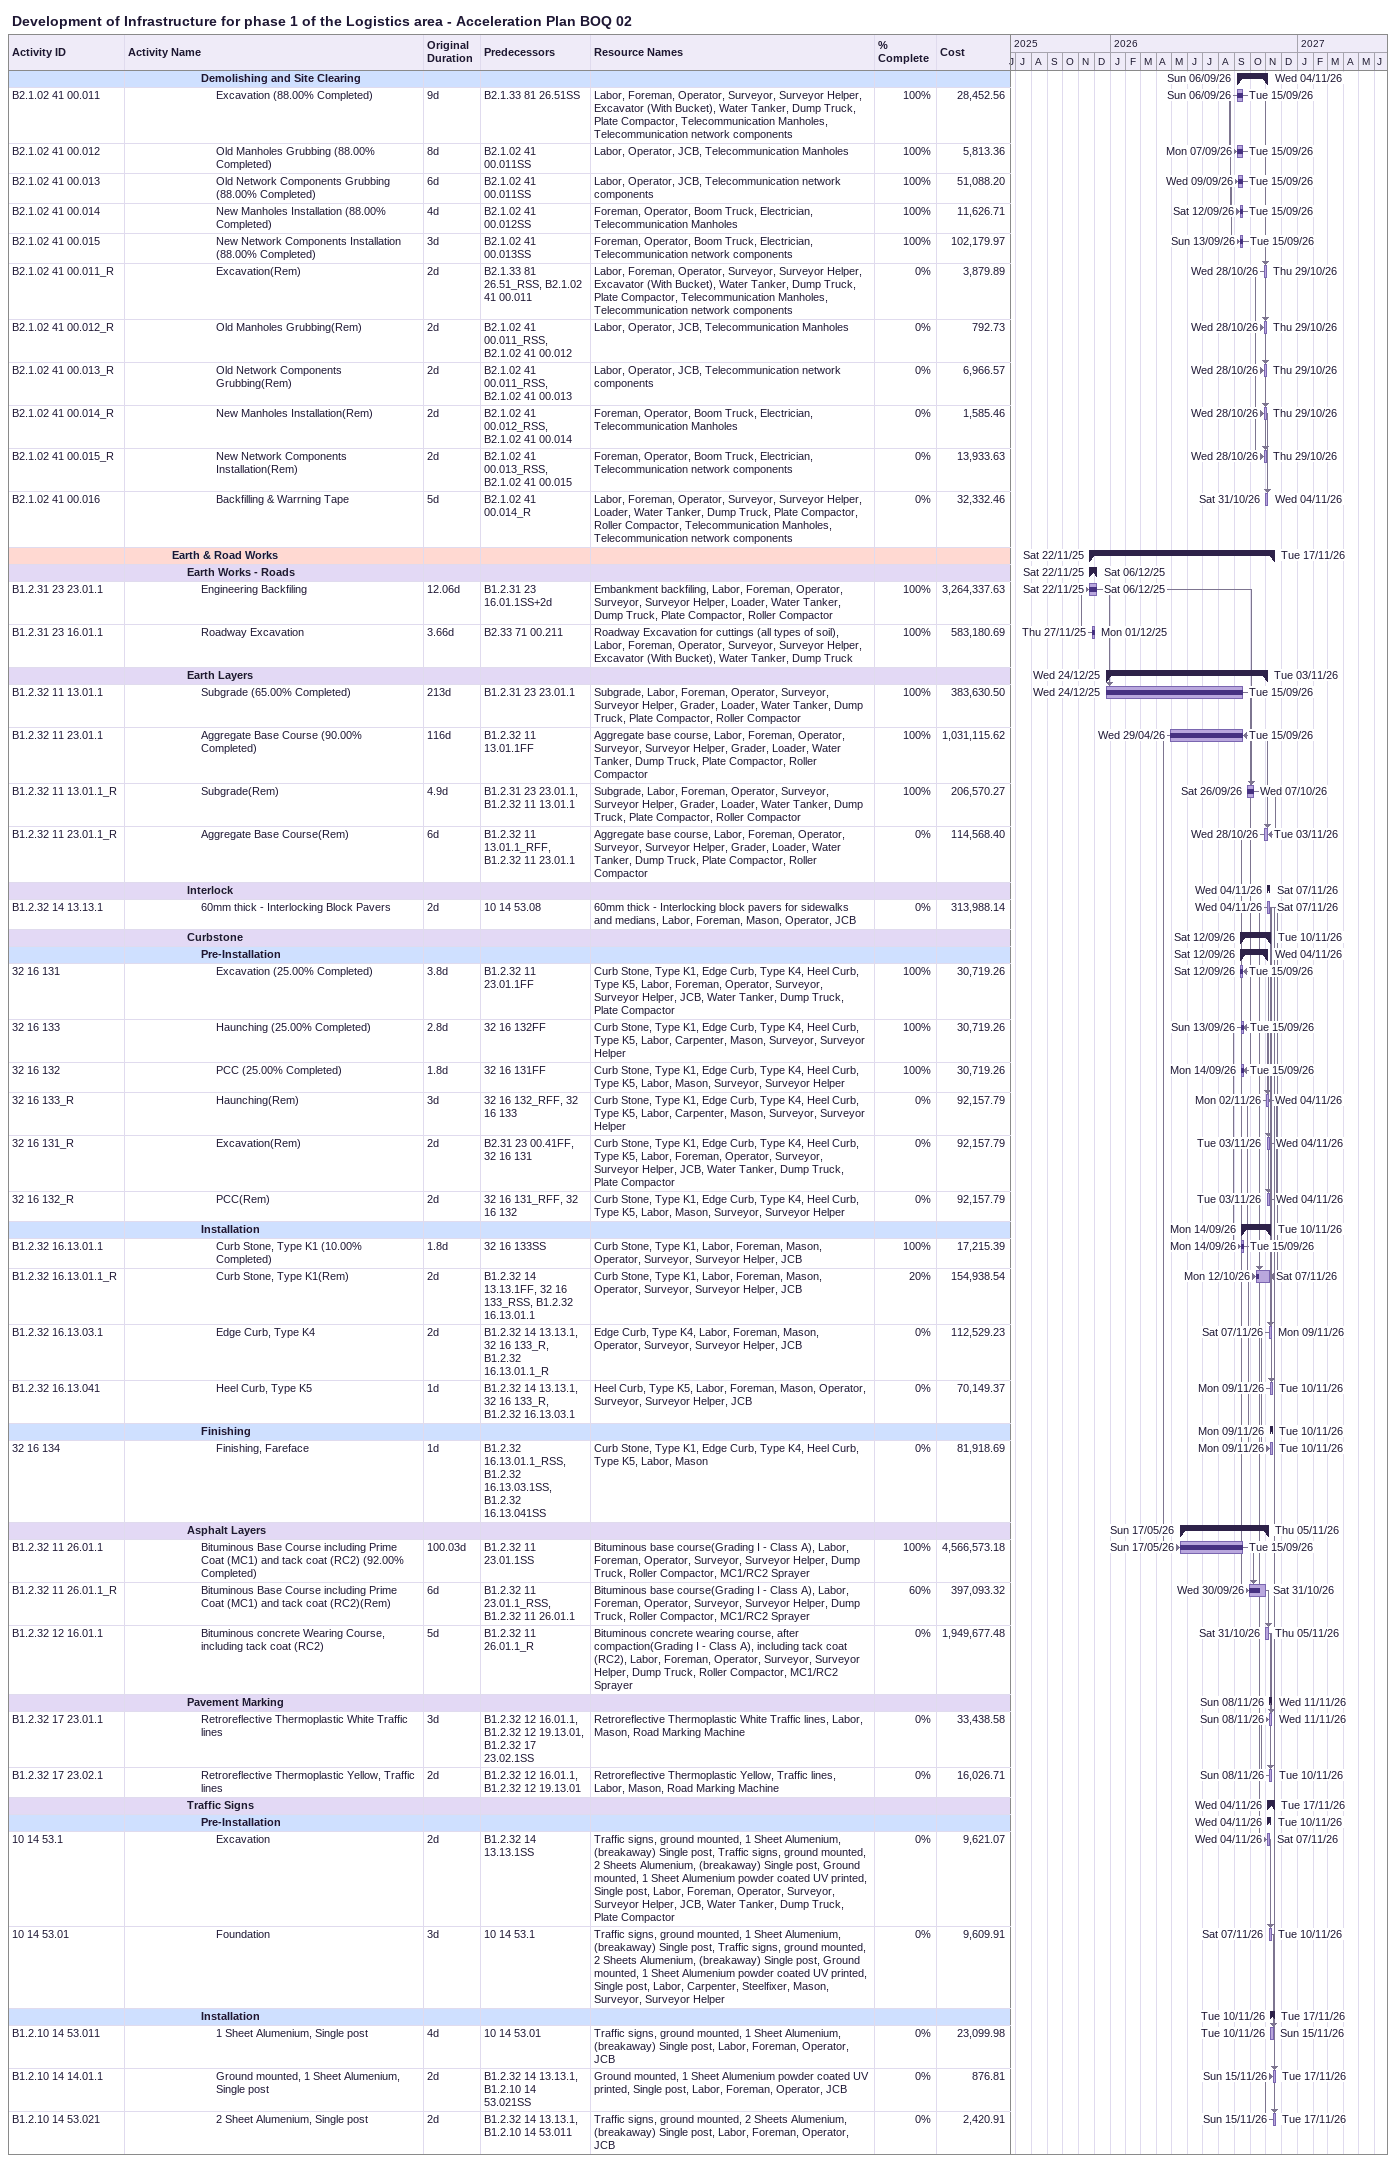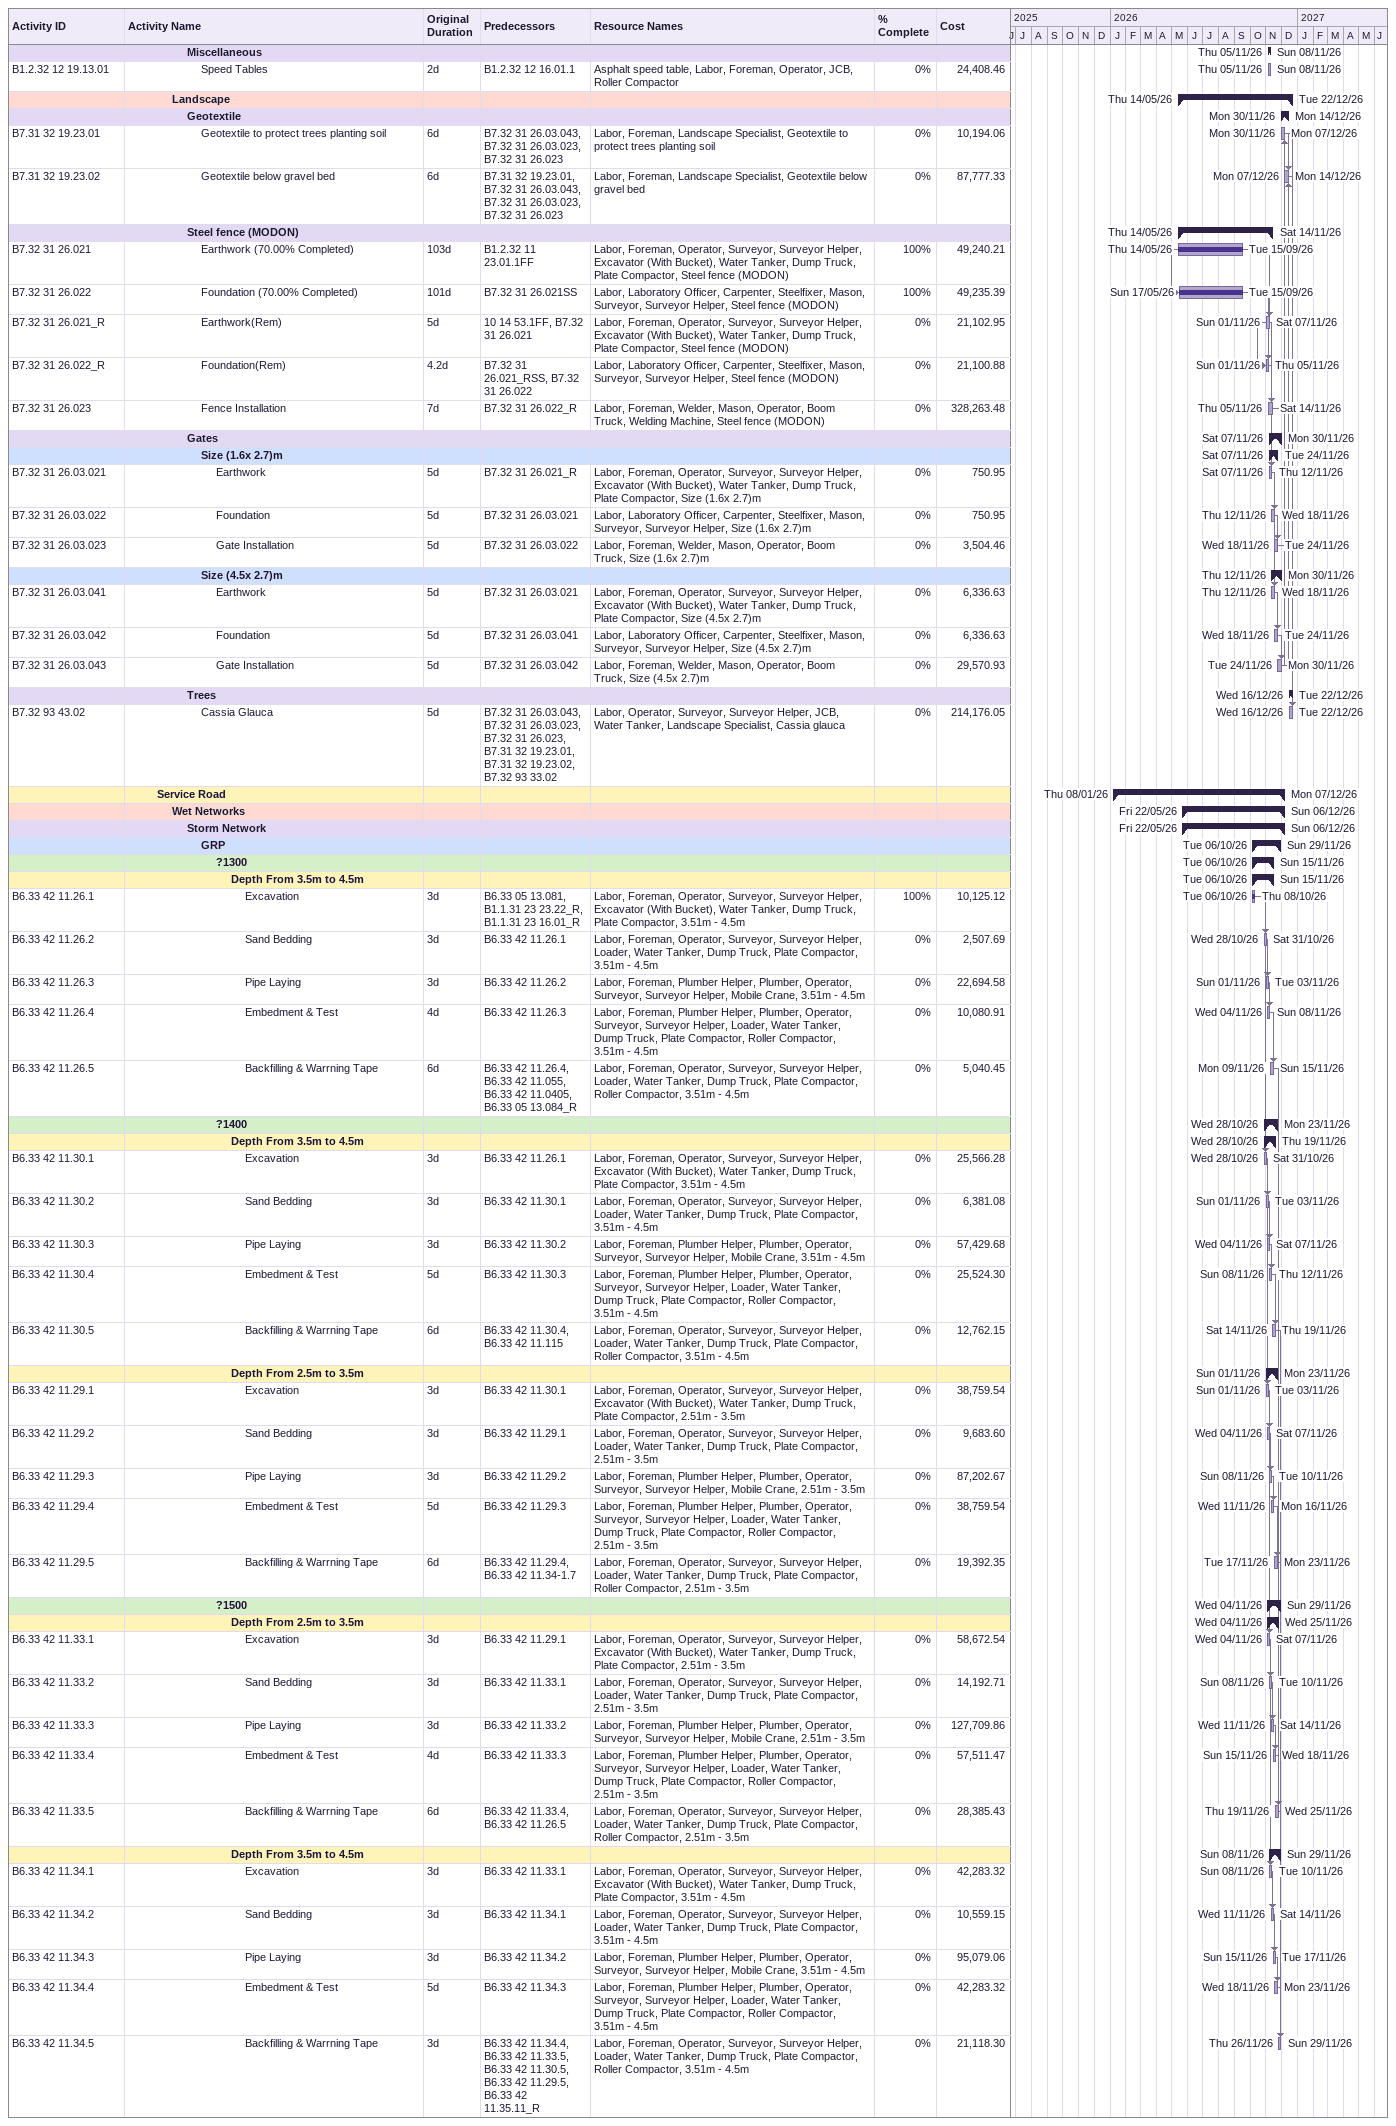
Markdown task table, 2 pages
Development of Infrastructure for phase 1 of the Logistics area - Acceleration Plan BOQ 02

| ID | Level | Task | Original duration | Start | Finish | Predecessors | Resources | % complete | Cost |
|---|---|---|---|---|---|---|---|---|---|
|  | 6 | **Demolishing and Site Clearing** |  | 2026-09-06 | 2026-11-04 |  |  |  |  |
| B2.1.02 41 00.011 | 7 | Excavation (88.00% Completed) | 9d | 2026-09-06 | 2026-09-15 | B2.1.33 81 26.51SS | Labor, Foreman, Operator, Surveyor, Surveyor Helper, Excavator (With Bucket), Water Tanker, Dump Truck, Plate Compactor, Telecommunication Manholes, Telecommunication network components | 100 | 28452.56 |
| B2.1.02 41 00.012 | 7 | Old Manholes Grubbing (88.00% Completed) | 8d | 2026-09-07 | 2026-09-15 | B2.1.02 41 00.011SS | Labor, Operator, JCB, Telecommunication Manholes | 100 | 5813.36 |
| B2.1.02 41 00.013 | 7 | Old Network Components Grubbing (88.00% Completed) | 6d | 2026-09-09 | 2026-09-15 | B2.1.02 41 00.011SS | Labor, Operator, JCB, Telecommunication network components | 100 | 51088.20 |
| B2.1.02 41 00.014 | 7 | New Manholes Installation (88.00% Completed) | 4d | 2026-09-12 | 2026-09-15 | B2.1.02 41 00.012SS | Foreman, Operator, Boom Truck, Electrician, Telecommunication Manholes | 100 | 11626.71 |
| B2.1.02 41 00.015 | 7 | New Network Components Installation (88.00% Completed) | 3d | 2026-09-13 | 2026-09-15 | B2.1.02 41 00.013SS | Foreman, Operator, Boom Truck, Electrician, Telecommunication network components | 100 | 102179.97 |
| B2.1.02 41 00.011_R | 7 | Excavation(Rem) | 2d | 2026-10-28 | 2026-10-29 | B2.1.33 81 26.51_RSS, B2.1.02 41 00.011 | Labor, Foreman, Operator, Surveyor, Surveyor Helper, Excavator (With Bucket), Water Tanker, Dump Truck, Plate Compactor, Telecommunication Manholes, Telecommunication network components | 0 | 3879.89 |
| B2.1.02 41 00.012_R | 7 | Old Manholes Grubbing(Rem) | 2d | 2026-10-28 | 2026-10-29 | B2.1.02 41 00.011_RSS, B2.1.02 41 00.012 | Labor, Operator, JCB, Telecommunication Manholes | 0 | 792.73 |
| B2.1.02 41 00.013_R | 7 | Old Network Components Grubbing(Rem) | 2d | 2026-10-28 | 2026-10-29 | B2.1.02 41 00.011_RSS, B2.1.02 41 00.013 | Labor, Operator, JCB, Telecommunication network components | 0 | 6966.57 |
| B2.1.02 41 00.014_R | 7 | New Manholes Installation(Rem) | 2d | 2026-10-28 | 2026-10-29 | B2.1.02 41 00.012_RSS, B2.1.02 41 00.014 | Foreman, Operator, Boom Truck, Electrician, Telecommunication Manholes | 0 | 1585.46 |
| B2.1.02 41 00.015_R | 7 | New Network Components Installation(Rem) | 2d | 2026-10-28 | 2026-10-29 | B2.1.02 41 00.013_RSS, B2.1.02 41 00.015 | Foreman, Operator, Boom Truck, Electrician, Telecommunication network components | 0 | 13933.63 |
| B2.1.02 41 00.016 | 7 | Backfilling & Warrning Tape | 5d | 2026-10-31 | 2026-11-04 | B2.1.02 41 00.014_R | Labor, Foreman, Operator, Surveyor, Surveyor Helper, Loader, Water Tanker, Dump Truck, Plate Compactor, Roller Compactor, Telecommunication Manholes, Telecommunication network components | 0 | 32332.46 |
|  | 4 | **Earth & Road Works** |  | 2025-11-22 | 2026-11-17 |  |  |  |  |
|  | 5 | **Earth Works - Roads** |  | 2025-11-22 | 2025-12-06 |  |  |  |  |
| B1.2.31 23 23.01.1 | 6 | Engineering Backfiling | 12.06d | 2025-11-22 | 2025-12-06 | B1.2.31 23 16.01.1SS+2d | Embankment backfiling, Labor, Foreman, Operator, Surveyor, Surveyor Helper, Loader, Water Tanker, Dump Truck, Plate Compactor, Roller Compactor | 100 | 3264337.63 |
| B1.2.31 23 16.01.1 | 6 | Roadway Excavation | 3.66d | 2025-11-27 | 2025-12-01 | B2.33 71 00.211 | Roadway Excavation for cuttings (all types of soil), Labor, Foreman, Operator, Surveyor, Surveyor Helper, Excavator (With Bucket), Water Tanker, Dump Truck | 100 | 583180.69 |
|  | 5 | **Earth Layers** |  | 2025-12-24 | 2026-11-03 |  |  |  |  |
| B1.2.32 11 13.01.1 | 6 | Subgrade (65.00% Completed) | 213d | 2025-12-24 | 2026-09-15 | B1.2.31 23 23.01.1 | Subgrade, Labor, Foreman, Operator, Surveyor, Surveyor Helper, Grader, Loader, Water Tanker, Dump Truck, Plate Compactor, Roller Compactor | 100 | 383630.50 |
| B1.2.32 11 23.01.1 | 6 | Aggregate Base Course (90.00% Completed) | 116d | 2026-04-29 | 2026-09-15 | B1.2.32 11 13.01.1FF | Aggregate base course, Labor, Foreman, Operator, Surveyor, Surveyor Helper, Grader, Loader, Water Tanker, Dump Truck, Plate Compactor, Roller Compactor | 100 | 1031115.62 |
| B1.2.32 11 13.01.1_R | 6 | Subgrade(Rem) | 4.9d | 2026-09-26 | 2026-10-07 | B1.2.31 23 23.01.1, B1.2.32 11 13.01.1 | Subgrade, Labor, Foreman, Operator, Surveyor, Surveyor Helper, Grader, Loader, Water Tanker, Dump Truck, Plate Compactor, Roller Compactor | 100 | 206570.27 |
| B1.2.32 11 23.01.1_R | 6 | Aggregate Base Course(Rem) | 6d | 2026-10-28 | 2026-11-03 | B1.2.32 11 13.01.1_RFF, B1.2.32 11 23.01.1 | Aggregate base course, Labor, Foreman, Operator, Surveyor, Surveyor Helper, Grader, Loader, Water Tanker, Dump Truck, Plate Compactor, Roller Compactor | 0 | 114568.40 |
|  | 5 | **Interlock** |  | 2026-11-04 | 2026-11-07 |  |  |  |  |
| B1.2.32 14 13.13.1 | 6 | 60mm thick - Interlocking Block Pavers | 2d | 2026-11-04 | 2026-11-07 | 10 14 53.08 | 60mm thick - Interlocking block pavers for sidewalks and medians, Labor, Foreman, Mason, Operator, JCB | 0 | 313988.14 |
|  | 5 | **Curbstone** |  | 2026-09-12 | 2026-11-10 |  |  |  |  |
|  | 6 | **Pre-Installation** |  | 2026-09-12 | 2026-11-04 |  |  |  |  |
| 32 16 131 | 7 | Excavation (25.00% Completed) | 3.8d | 2026-09-12 | 2026-09-15 | B1.2.32 11 23.01.1FF | Curb Stone, Type K1, Edge Curb, Type K4, Heel Curb, Type K5, Labor, Foreman, Operator, Surveyor, Surveyor Helper, JCB, Water Tanker, Dump Truck, Plate Compactor | 100 | 30719.26 |
| 32 16 133 | 7 | Haunching (25.00% Completed) | 2.8d | 2026-09-13 | 2026-09-15 | 32 16 132FF | Curb Stone, Type K1, Edge Curb, Type K4, Heel Curb, Type K5, Labor, Carpenter, Mason, Surveyor, Surveyor Helper | 100 | 30719.26 |
| 32 16 132 | 7 | PCC (25.00% Completed) | 1.8d | 2026-09-14 | 2026-09-15 | 32 16 131FF | Curb Stone, Type K1, Edge Curb, Type K4, Heel Curb, Type K5, Labor, Mason, Surveyor, Surveyor Helper | 100 | 30719.26 |
| 32 16 133_R | 7 | Haunching(Rem) | 3d | 2026-11-02 | 2026-11-04 | 32 16 132_RFF, 32 16 133 | Curb Stone, Type K1, Edge Curb, Type K4, Heel Curb, Type K5, Labor, Carpenter, Mason, Surveyor, Surveyor Helper | 0 | 92157.79 |
| 32 16 131_R | 7 | Excavation(Rem) | 2d | 2026-11-03 | 2026-11-04 | B2.31 23 00.41FF, 32 16 131 | Curb Stone, Type K1, Edge Curb, Type K4, Heel Curb, Type K5, Labor, Foreman, Operator, Surveyor, Surveyor Helper, JCB, Water Tanker, Dump Truck, Plate Compactor | 0 | 92157.79 |
| 32 16 132_R | 7 | PCC(Rem) | 2d | 2026-11-03 | 2026-11-04 | 32 16 131_RFF, 32 16 132 | Curb Stone, Type K1, Edge Curb, Type K4, Heel Curb, Type K5, Labor, Mason, Surveyor, Surveyor Helper | 0 | 92157.79 |
|  | 6 | **Installation** |  | 2026-09-14 | 2026-11-10 |  |  |  |  |
| B1.2.32 16.13.01.1 | 7 | Curb Stone, Type K1 (10.00% Completed) | 1.8d | 2026-09-14 | 2026-09-15 | 32 16 133SS | Curb Stone, Type K1, Labor, Foreman, Mason, Operator, Surveyor, Surveyor Helper, JCB | 100 | 17215.39 |
| B1.2.32 16.13.01.1_R | 7 | Curb Stone, Type K1(Rem) | 2d | 2026-10-12 | 2026-11-07 | B1.2.32 14 13.13.1FF, 32 16 133_RSS, B1.2.32 16.13.01.1 | Curb Stone, Type K1, Labor, Foreman, Mason, Operator, Surveyor, Surveyor Helper, JCB | 20 | 154938.54 |
| B1.2.32 16.13.03.1 | 7 | Edge Curb, Type K4 | 2d | 2026-11-07 | 2026-11-09 | B1.2.32 14 13.13.1, 32 16 133_R, B1.2.32 16.13.01.1_R | Edge Curb, Type K4, Labor, Foreman, Mason, Operator, Surveyor, Surveyor Helper, JCB | 0 | 112529.23 |
| B1.2.32 16.13.041 | 7 | Heel Curb, Type K5 | 1d | 2026-11-09 | 2026-11-10 | B1.2.32 14 13.13.1, 32 16 133_R, B1.2.32 16.13.03.1 | Heel Curb, Type K5, Labor, Foreman, Mason, Operator, Surveyor, Surveyor Helper, JCB | 0 | 70149.37 |
|  | 6 | **Finishing** |  | 2026-11-09 | 2026-11-10 |  |  |  |  |
| 32 16 134 | 7 | Finishing, Fareface | 1d | 2026-11-09 | 2026-11-10 | B1.2.32 16.13.01.1_RSS, B1.2.32 16.13.03.1SS, B1.2.32 16.13.041SS | Curb Stone, Type K1, Edge Curb, Type K4, Heel Curb, Type K5, Labor, Mason | 0 | 81918.69 |
|  | 5 | **Asphalt Layers** |  | 2026-05-17 | 2026-11-05 |  |  |  |  |
| B1.2.32 11 26.01.1 | 6 | Bituminous Base Course including Prime Coat (MC1) and tack coat (RC2) (92.00% Completed) | 100.03d | 2026-05-17 | 2026-09-15 | B1.2.32 11 23.01.1SS | Bituminous base course(Grading I - Class A), Labor, Foreman, Operator, Surveyor, Surveyor Helper, Dump Truck, Roller Compactor, MC1/RC2 Sprayer | 100 | 4566573.18 |
| B1.2.32 11 26.01.1_R | 6 | Bituminous Base Course including Prime Coat (MC1) and tack coat (RC2)(Rem) | 6d | 2026-09-30 | 2026-10-31 | B1.2.32 11 23.01.1_RSS, B1.2.32 11 26.01.1 | Bituminous base course(Grading I - Class A), Labor, Foreman, Operator, Surveyor, Surveyor Helper, Dump Truck, Roller Compactor, MC1/RC2 Sprayer | 60 | 397093.32 |
| B1.2.32 12 16.01.1 | 6 | Bituminous concrete Wearing Course, including tack coat (RC2) | 5d | 2026-10-31 | 2026-11-05 | B1.2.32 11 26.01.1_R | Bituminous concrete wearing course, after compaction(Grading I - Class A), including tack coat (RC2), Labor, Foreman, Operator, Surveyor, Surveyor Helper, Dump Truck, Roller Compactor, MC1/RC2 Sprayer | 0 | 1949677.48 |
|  | 5 | **Pavement Marking** |  | 2026-11-08 | 2026-11-11 |  |  |  |  |
| B1.2.32 17 23.01.1 | 6 | Retroreflective Thermoplastic White Traffic lines | 3d | 2026-11-08 | 2026-11-11 | B1.2.32 12 16.01.1, B1.2.32 12 19.13.01, B1.2.32 17 23.02.1SS | Retroreflective Thermoplastic White Traffic lines, Labor, Mason, Road Marking Machine | 0 | 33438.58 |
| B1.2.32 17 23.02.1 | 6 | Retroreflective Thermoplastic Yellow, Traffic lines | 2d | 2026-11-08 | 2026-11-10 | B1.2.32 12 16.01.1, B1.2.32 12 19.13.01 | Retroreflective Thermoplastic Yellow, Traffic lines, Labor, Mason, Road Marking Machine | 0 | 16026.71 |
|  | 5 | **Traffic Signs** |  | 2026-11-04 | 2026-11-17 |  |  |  |  |
|  | 6 | **Pre-Installation** |  | 2026-11-04 | 2026-11-10 |  |  |  |  |
| 10 14 53.1 | 7 | Excavation | 2d | 2026-11-04 | 2026-11-07 | B1.2.32 14 13.13.1SS | Traffic signs, ground mounted, 1 Sheet Alumenium, (breakaway) Single post, Traffic signs, ground mounted, 2 Sheets Alumenium, (breakaway) Single post, Ground mounted, 1 Sheet Alumenium powder coated UV printed, Single post, Labor, Foreman, Operator, Surveyor, Surveyor Helper, JCB, Water Tanker, Dump Truck, Plate Compactor | 0 | 9621.07 |
| 10 14 53.01 | 7 | Foundation | 3d | 2026-11-07 | 2026-11-10 | 10 14 53.1 | Traffic signs, ground mounted, 1 Sheet Alumenium, (breakaway) Single post, Traffic signs, ground mounted, 2 Sheets Alumenium, (breakaway) Single post, Ground mounted, 1 Sheet Alumenium powder coated UV printed, Single post, Labor, Carpenter, Steelfixer, Mason, Surveyor, Surveyor Helper | 0 | 9609.91 |
|  | 6 | **Installation** |  | 2026-11-10 | 2026-11-17 |  |  |  |  |
| B1.2.10 14 53.011 | 7 | 1 Sheet Alumenium, Single post | 4d | 2026-11-10 | 2026-11-15 | 10 14 53.01 | Traffic signs, ground mounted, 1 Sheet Alumenium, (breakaway) Single post, Labor, Foreman, Operator, JCB | 0 | 23099.98 |
| B1.2.10 14 14.01.1 | 7 | Ground mounted, 1 Sheet Alumenium, Single post | 2d | 2026-11-15 | 2026-11-17 | B1.2.32 14 13.13.1, B1.2.10 14 53.021SS | Ground mounted, 1 Sheet Alumenium powder coated UV printed, Single post, Labor, Foreman, Operator, JCB | 0 | 876.81 |
| B1.2.10 14 53.021 | 7 | 2 Sheet Alumenium, Single post | 2d | 2026-11-15 | 2026-11-17 | B1.2.32 14 13.13.1, B1.2.10 14 53.011 | Traffic signs, ground mounted, 2 Sheets Alumenium, (breakaway) Single post, Labor, Foreman, Operator, JCB | 0 | 2420.91 |
|  | 5 | **Miscellaneous** |  | 2026-11-05 | 2026-11-08 |  |  |  |  |
| B1.2.32 12 19.13.01 | 6 | Speed Tables | 2d | 2026-11-05 | 2026-11-08 | B1.2.32 12 16.01.1 | Asphalt speed table, Labor, Foreman, Operator, JCB, Roller Compactor | 0 | 24408.46 |
|  | 4 | **Landscape** |  | 2026-05-14 | 2026-12-22 |  |  |  |  |
|  | 5 | **Geotextile** |  | 2026-11-30 | 2026-12-14 |  |  |  |  |
| B7.31 32 19.23.01 | 6 | Geotextile to protect trees planting soil | 6d | 2026-11-30 | 2026-12-07 | B7.32 31 26.03.043, B7.32 31 26.03.023, B7.32 31 26.023 | Labor, Foreman, Landscape Specialist, Geotextile to protect trees planting soil | 0 | 10194.06 |
| B7.31 32 19.23.02 | 6 | Geotextile below gravel bed | 6d | 2026-12-07 | 2026-12-14 | B7.31 32 19.23.01, B7.32 31 26.03.043, B7.32 31 26.03.023, B7.32 31 26.023 | Labor, Foreman, Landscape Specialist, Geotextile below gravel bed | 0 | 87777.33 |
|  | 5 | **Steel fence (MODON)** |  | 2026-05-14 | 2026-11-14 |  |  |  |  |
| B7.32 31 26.021 | 6 | Earthwork (70.00% Completed) | 103d | 2026-05-14 | 2026-09-15 | B1.2.32 11 23.01.1FF | Labor, Foreman, Operator, Surveyor, Surveyor Helper, Excavator (With Bucket), Water Tanker, Dump Truck, Plate Compactor, Steel fence (MODON) | 100 | 49240.21 |
| B7.32 31 26.022 | 6 | Foundation (70.00% Completed) | 101d | 2026-05-17 | 2026-09-15 | B7.32 31 26.021SS | Labor, Laboratory Officer, Carpenter, Steelfixer, Mason, Surveyor, Surveyor Helper, Steel fence (MODON) | 100 | 49235.39 |
| B7.32 31 26.021_R | 6 | Earthwork(Rem) | 5d | 2026-11-01 | 2026-11-07 | 10 14 53.1FF, B7.32 31 26.021 | Labor, Foreman, Operator, Surveyor, Surveyor Helper, Excavator (With Bucket), Water Tanker, Dump Truck, Plate Compactor, Steel fence (MODON) | 0 | 21102.95 |
| B7.32 31 26.022_R | 6 | Foundation(Rem) | 4.2d | 2026-11-01 | 2026-11-05 | B7.32 31 26.021_RSS, B7.32 31 26.022 | Labor, Laboratory Officer, Carpenter, Steelfixer, Mason, Surveyor, Surveyor Helper, Steel fence (MODON) | 0 | 21100.88 |
| B7.32 31 26.023 | 6 | Fence Installation | 7d | 2026-11-05 | 2026-11-14 | B7.32 31 26.022_R | Labor, Foreman, Welder, Mason, Operator, Boom Truck, Welding Machine, Steel fence (MODON) | 0 | 328263.48 |
|  | 5 | **Gates** |  | 2026-11-07 | 2026-11-30 |  |  |  |  |
|  | 6 | **Size (1.6x 2.7)m** |  | 2026-11-07 | 2026-11-24 |  |  |  |  |
| B7.32 31 26.03.021 | 7 | Earthwork | 5d | 2026-11-07 | 2026-11-12 | B7.32 31 26.021_R | Labor, Foreman, Operator, Surveyor, Surveyor Helper, Excavator (With Bucket), Water Tanker, Dump Truck, Plate Compactor, Size (1.6x 2.7)m | 0 | 750.95 |
| B7.32 31 26.03.022 | 7 | Foundation | 5d | 2026-11-12 | 2026-11-18 | B7.32 31 26.03.021 | Labor, Laboratory Officer, Carpenter, Steelfixer, Mason, Surveyor, Surveyor Helper, Size (1.6x 2.7)m | 0 | 750.95 |
| B7.32 31 26.03.023 | 7 | Gate Installation | 5d | 2026-11-18 | 2026-11-24 | B7.32 31 26.03.022 | Labor, Foreman, Welder, Mason, Operator, Boom Truck, Size (1.6x 2.7)m | 0 | 3504.46 |
|  | 6 | **Size (4.5x 2.7)m** |  | 2026-11-12 | 2026-11-30 |  |  |  |  |
| B7.32 31 26.03.041 | 7 | Earthwork | 5d | 2026-11-12 | 2026-11-18 | B7.32 31 26.03.021 | Labor, Foreman, Operator, Surveyor, Surveyor Helper, Excavator (With Bucket), Water Tanker, Dump Truck, Plate Compactor, Size (4.5x 2.7)m | 0 | 6336.63 |
| B7.32 31 26.03.042 | 7 | Foundation | 5d | 2026-11-18 | 2026-11-24 | B7.32 31 26.03.041 | Labor, Laboratory Officer, Carpenter, Steelfixer, Mason, Surveyor, Surveyor Helper, Size (4.5x 2.7)m | 0 | 6336.63 |
| B7.32 31 26.03.043 | 7 | Gate Installation | 5d | 2026-11-24 | 2026-11-30 | B7.32 31 26.03.042 | Labor, Foreman, Welder, Mason, Operator, Boom Truck, Size (4.5x 2.7)m | 0 | 29570.93 |
|  | 5 | **Trees** |  | 2026-12-16 | 2026-12-22 |  |  |  |  |
| B7.32 93 43.02 | 6 | Cassia Glauca | 5d | 2026-12-16 | 2026-12-22 | B7.32 31 26.03.043, B7.32 31 26.03.023, B7.32 31 26.023, B7.31 32 19.23.01, B7.31 32 19.23.02, B7.32 93 33.02 | Labor, Operator, Surveyor, Surveyor Helper, JCB, Water Tanker, Landscape Specialist, Cassia glauca | 0 | 214176.05 |
|  | 3 | **Service Road** |  | 2026-01-08 | 2026-12-07 |  |  |  |  |
|  | 4 | **Wet Networks** |  | 2026-05-22 | 2026-12-06 |  |  |  |  |
|  | 5 | **Storm Network** |  | 2026-05-22 | 2026-12-06 |  |  |  |  |
|  | 6 | **GRP** |  | 2026-10-06 | 2026-11-29 |  |  |  |  |
|  | 7 | **?1300** |  | 2026-10-06 | 2026-11-15 |  |  |  |  |
|  | 8 | **Depth From 3.5m to 4.5m** |  | 2026-10-06 | 2026-11-15 |  |  |  |  |
| B6.33 42 11.26.1 | 9 | Excavation | 3d | 2026-10-06 | 2026-10-08 | B6.33 05 13.081, B1.1.31 23 23.22_R, B1.1.31 23 16.01_R | Labor, Foreman, Operator, Surveyor, Surveyor Helper, Excavator (With Bucket), Water Tanker, Dump Truck, Plate Compactor, 3.51m - 4.5m | 100 | 10125.12 |
| B6.33 42 11.26.2 | 9 | Sand Bedding | 3d | 2026-10-28 | 2026-10-31 | B6.33 42 11.26.1 | Labor, Foreman, Operator, Surveyor, Surveyor Helper, Loader, Water Tanker, Dump Truck, Plate Compactor, 3.51m - 4.5m | 0 | 2507.69 |
| B6.33 42 11.26.3 | 9 | Pipe Laying | 3d | 2026-11-01 | 2026-11-03 | B6.33 42 11.26.2 | Labor, Foreman, Plumber Helper, Plumber, Operator, Surveyor, Surveyor Helper, Mobile Crane, 3.51m - 4.5m | 0 | 22694.58 |
| B6.33 42 11.26.4 | 9 | Embedment & Test | 4d | 2026-11-04 | 2026-11-08 | B6.33 42 11.26.3 | Labor, Foreman, Plumber Helper, Plumber, Operator, Surveyor, Surveyor Helper, Loader, Water Tanker, Dump Truck, Plate Compactor, Roller Compactor, 3.51m - 4.5m | 0 | 10080.91 |
| B6.33 42 11.26.5 | 9 | Backfilling & Warrning Tape | 6d | 2026-11-09 | 2026-11-15 | B6.33 42 11.26.4, B6.33 42 11.055, B6.33 42 11.0405, B6.33 05 13.084_R | Labor, Foreman, Operator, Surveyor, Surveyor Helper, Loader, Water Tanker, Dump Truck, Plate Compactor, Roller Compactor, 3.51m - 4.5m | 0 | 5040.45 |
|  | 7 | **?1400** |  | 2026-10-28 | 2026-11-23 |  |  |  |  |
|  | 8 | **Depth From 3.5m to 4.5m** |  | 2026-10-28 | 2026-11-19 |  |  |  |  |
| B6.33 42 11.30.1 | 9 | Excavation | 3d | 2026-10-28 | 2026-10-31 | B6.33 42 11.26.1 | Labor, Foreman, Operator, Surveyor, Surveyor Helper, Excavator (With Bucket), Water Tanker, Dump Truck, Plate Compactor, 3.51m - 4.5m | 0 | 25566.28 |
| B6.33 42 11.30.2 | 9 | Sand Bedding | 3d | 2026-11-01 | 2026-11-03 | B6.33 42 11.30.1 | Labor, Foreman, Operator, Surveyor, Surveyor Helper, Loader, Water Tanker, Dump Truck, Plate Compactor, 3.51m - 4.5m | 0 | 6381.08 |
| B6.33 42 11.30.3 | 9 | Pipe Laying | 3d | 2026-11-04 | 2026-11-07 | B6.33 42 11.30.2 | Labor, Foreman, Plumber Helper, Plumber, Operator, Surveyor, Surveyor Helper, Mobile Crane, 3.51m - 4.5m | 0 | 57429.68 |
| B6.33 42 11.30.4 | 9 | Embedment & Test | 5d | 2026-11-08 | 2026-11-12 | B6.33 42 11.30.3 | Labor, Foreman, Plumber Helper, Plumber, Operator, Surveyor, Surveyor Helper, Loader, Water Tanker, Dump Truck, Plate Compactor, Roller Compactor, 3.51m - 4.5m | 0 | 25524.30 |
| B6.33 42 11.30.5 | 9 | Backfilling & Warrning Tape | 6d | 2026-11-14 | 2026-11-19 | B6.33 42 11.30.4, B6.33 42 11.115 | Labor, Foreman, Operator, Surveyor, Surveyor Helper, Loader, Water Tanker, Dump Truck, Plate Compactor, Roller Compactor, 3.51m - 4.5m | 0 | 12762.15 |
|  | 8 | **Depth From 2.5m to 3.5m** |  | 2026-11-01 | 2026-11-23 |  |  |  |  |
| B6.33 42 11.29.1 | 9 | Excavation | 3d | 2026-11-01 | 2026-11-03 | B6.33 42 11.30.1 | Labor, Foreman, Operator, Surveyor, Surveyor Helper, Excavator (With Bucket), Water Tanker, Dump Truck, Plate Compactor, 2.51m - 3.5m | 0 | 38759.54 |
| B6.33 42 11.29.2 | 9 | Sand Bedding | 3d | 2026-11-04 | 2026-11-07 | B6.33 42 11.29.1 | Labor, Foreman, Operator, Surveyor, Surveyor Helper, Loader, Water Tanker, Dump Truck, Plate Compactor, 2.51m - 3.5m | 0 | 9683.60 |
| B6.33 42 11.29.3 | 9 | Pipe Laying | 3d | 2026-11-08 | 2026-11-10 | B6.33 42 11.29.2 | Labor, Foreman, Plumber Helper, Plumber, Operator, Surveyor, Surveyor Helper, Mobile Crane, 2.51m - 3.5m | 0 | 87202.67 |
| B6.33 42 11.29.4 | 9 | Embedment & Test | 5d | 2026-11-11 | 2026-11-16 | B6.33 42 11.29.3 | Labor, Foreman, Plumber Helper, Plumber, Operator, Surveyor, Surveyor Helper, Loader, Water Tanker, Dump Truck, Plate Compactor, Roller Compactor, 2.51m - 3.5m | 0 | 38759.54 |
| B6.33 42 11.29.5 | 9 | Backfilling & Warrning Tape | 6d | 2026-11-17 | 2026-11-23 | B6.33 42 11.29.4, B6.33 42 11.34-1.7 | Labor, Foreman, Operator, Surveyor, Surveyor Helper, Loader, Water Tanker, Dump Truck, Plate Compactor, Roller Compactor, 2.51m - 3.5m | 0 | 19392.35 |
|  | 7 | **?1500** |  | 2026-11-04 | 2026-11-29 |  |  |  |  |
|  | 8 | **Depth From 2.5m to 3.5m** |  | 2026-11-04 | 2026-11-25 |  |  |  |  |
| B6.33 42 11.33.1 | 9 | Excavation | 3d | 2026-11-04 | 2026-11-07 | B6.33 42 11.29.1 | Labor, Foreman, Operator, Surveyor, Surveyor Helper, Excavator (With Bucket), Water Tanker, Dump Truck, Plate Compactor, 2.51m - 3.5m | 0 | 58672.54 |
| B6.33 42 11.33.2 | 9 | Sand Bedding | 3d | 2026-11-08 | 2026-11-10 | B6.33 42 11.33.1 | Labor, Foreman, Operator, Surveyor, Surveyor Helper, Loader, Water Tanker, Dump Truck, Plate Compactor, 2.51m - 3.5m | 0 | 14192.71 |
| B6.33 42 11.33.3 | 9 | Pipe Laying | 3d | 2026-11-11 | 2026-11-14 | B6.33 42 11.33.2 | Labor, Foreman, Plumber Helper, Plumber, Operator, Surveyor, Surveyor Helper, Mobile Crane, 2.51m - 3.5m | 0 | 127709.86 |
| B6.33 42 11.33.4 | 9 | Embedment & Test | 4d | 2026-11-15 | 2026-11-18 | B6.33 42 11.33.3 | Labor, Foreman, Plumber Helper, Plumber, Operator, Surveyor, Surveyor Helper, Loader, Water Tanker, Dump Truck, Plate Compactor, Roller Compactor, 2.51m - 3.5m | 0 | 57511.47 |
| B6.33 42 11.33.5 | 9 | Backfilling & Warrning Tape | 6d | 2026-11-19 | 2026-11-25 | B6.33 42 11.33.4, B6.33 42 11.26.5 | Labor, Foreman, Operator, Surveyor, Surveyor Helper, Loader, Water Tanker, Dump Truck, Plate Compactor, Roller Compactor, 2.51m - 3.5m | 0 | 28385.43 |
|  | 8 | **Depth From 3.5m to 4.5m** |  | 2026-11-08 | 2026-11-29 |  |  |  |  |
| B6.33 42 11.34.1 | 9 | Excavation | 3d | 2026-11-08 | 2026-11-10 | B6.33 42 11.33.1 | Labor, Foreman, Operator, Surveyor, Surveyor Helper, Excavator (With Bucket), Water Tanker, Dump Truck, Plate Compactor, 3.51m - 4.5m | 0 | 42283.32 |
| B6.33 42 11.34.2 | 9 | Sand Bedding | 3d | 2026-11-11 | 2026-11-14 | B6.33 42 11.34.1 | Labor, Foreman, Operator, Surveyor, Surveyor Helper, Loader, Water Tanker, Dump Truck, Plate Compactor, 3.51m - 4.5m | 0 | 10559.15 |
| B6.33 42 11.34.3 | 9 | Pipe Laying | 3d | 2026-11-15 | 2026-11-17 | B6.33 42 11.34.2 | Labor, Foreman, Plumber Helper, Plumber, Operator, Surveyor, Surveyor Helper, Mobile Crane, 3.51m - 4.5m | 0 | 95079.06 |
| B6.33 42 11.34.4 | 9 | Embedment & Test | 5d | 2026-11-18 | 2026-11-23 | B6.33 42 11.34.3 | Labor, Foreman, Plumber Helper, Plumber, Operator, Surveyor, Surveyor Helper, Loader, Water Tanker, Dump Truck, Plate Compactor, Roller Compactor, 3.51m - 4.5m | 0 | 42283.32 |
| B6.33 42 11.34.5 | 9 | Backfilling & Warrning Tape | 3d | 2026-11-26 | 2026-11-29 | B6.33 42 11.34.4, B6.33 42 11.33.5, B6.33 42 11.30.5, B6.33 42 11.29.5, B6.33 42 11.35.11_R | Labor, Foreman, Operator, Surveyor, Surveyor Helper, Loader, Water Tanker, Dump Truck, Plate Compactor, Roller Compactor, 3.51m - 4.5m | 0 | 21118.30 |
